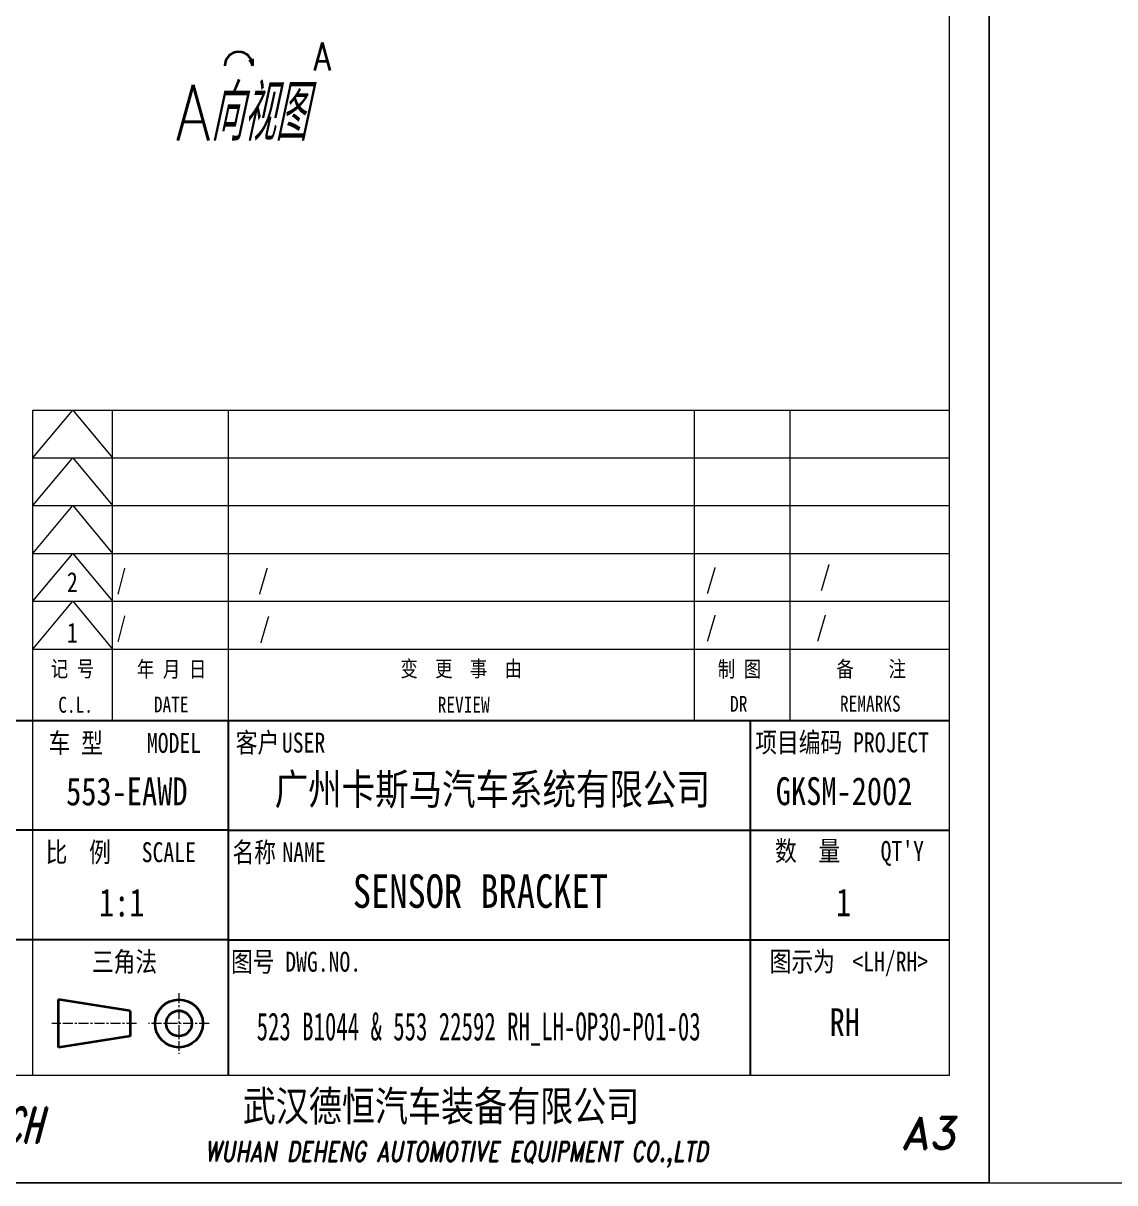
# Model space of a CAD drawing. Header units: millimetres. Extents: x -49992 to 104182, y -50696 to 36476.
# Drawn here: x -49003 to -48866.1, y 35659 to 35804.5 of the extents above; entities that cross this region are included whole.
import ezdxf
from ezdxf.enums import TextEntityAlignment as Align

# ---------------------------------------------------------------- set-up
doc = ezdxf.new("R2010")
doc.units = ezdxf.units.MM
doc.header["$LTSCALE"] = 0.5
doc.linetypes.add('AM_ISO08W050x2', pattern=[9, 6, -0.75, 1.5, -0.75])
doc.linetypes.add('CENTER', pattern=[2, 1.25, -0.25, 0.25, -0.25])
for name, color, linetype, lineweight in [('中心线', 2, 'AM_ISO08W050x2', 18), ('图框', 7, 'Continuous', 18), ('标注线', 3, 'Continuous', 18), ('粗实线', 7, 'Continuous', 35)]:
    doc.layers.add(name, color=color, linetype=linetype, lineweight=lineweight)
for name, color, linetype in [('图\\M+19E79\\M+195B6\\M+18E9A', 7, 'Continuous'), ('图号', 7, 'Continuous'), ('图名', 7, 'Continuous'), ('数量', 7, 'Continuous'), ('车型', 7, 'Continuous')]:
    doc.layers.add(name, color=color, linetype=linetype)
doc.layers.add('打印', color=7, linetype='Continuous', lineweight=15, plot=False)
doc.layers.add('打印-禁用', color=7, linetype='Continuous', lineweight=15, plot=False)
doc.styles.add('DIM', font='romans.shx', dxfattribs={"width": 0.8, "bigfont": 'bigfont.shx'})
doc.styles.add('国标', font='simfang.ttf', dxfattribs={"width": 0.8})
doc.styles.add('标题\\M+18E9A', font='romand.shx', dxfattribs={"oblique": 10, "bigfont": 'bigfont.shx'})

# ---------------------------------------------------------------- blocks, each defined once
blk = doc.blocks.new('GZDEH零件A3图框V01版')
at = {"layer": '中心线', "color": 1, "linetype": 'CENTER', "lineweight": 5, "ltscale": 2}
for p, q in [((3175.82, -1822.66), (3175.82, -1830.26)), ((3170.49, -1826.46), (3159.89, -1826.46)), ((3179.62, -1826.46), (3172.02, -1826.46))]:
    blk.add_line(p, q, dxfattribs=at)
at = {"layer": '图\\M+19E79\\M+195B6\\M+18E9A', "color": 7}
blk.add_line((3272.49, -1788.46), (3092.49, -1788.46), dxfattribs=at)
at = {"layer": '图\\M+19E79\\M+195B6\\M+18E9A', "color": 9}
for p, q in [((3272.49, -1788.46), (3092.49, -1788.46)), ((3181.99, -1788.46), (3181.99, -1832.96)), ((3247.49, -1788.46), (3247.49, -1832.96)), ((3181.99, -1802.21), (3092.49, -1802.21)), ((3181.99, -1802.21), (3272.49, -1802.21)), ((3181.99, -1815.96), (3092.49, -1815.96)), ((3181.99, -1815.96), (3272.49, -1815.96))]:
    blk.add_line(p, q, dxfattribs=at)
at = {"layer": '图框', "linetype": 'Continuous'}
for p, q in [((3272.49, -1832.96), (3272.49, -1554.46)), ((3157.49, -1749.46), (3272.49, -1749.46)), ((3157.49, -1832.96), (3157.49, -1749.46)), ((2882.49, -1832.96), (3272.49, -1832.96))]:
    blk.add_line(p, q, dxfattribs=at)
at = {"layer": '图框', "color": 9}
for p, q in [((3157.49, -1755.46), (3162.49, -1749.46)), ((3162.49, -1749.46), (3167.49, -1755.46)), ((3167.49, -1788.46), (3167.49, -1749.46)), ((3240.49, -1788.46), (3240.49, -1749.46)), ((3252.49, -1749.46), (3252.49, -1788.46)), ((3157.49, -1755.46), (3272.49, -1755.46)), ((3157.49, -1761.46), (3162.49, -1755.46)), ((3162.49, -1755.46), (3167.49, -1761.46)), ((3157.49, -1761.46), (3272.49, -1761.46)), ((3157.49, -1767.46), (3162.49, -1761.46)), ((3162.49, -1761.46), (3167.49, -1767.46)), ((3157.49, -1767.46), (3272.49, -1767.46)), ((3157.49, -1773.46), (3162.49, -1767.46)), ((3162.49, -1767.46), (3167.49, -1773.46)), ((3157.49, -1773.46), (3272.49, -1773.46)), ((3157.49, -1779.46), (3162.49, -1773.46)), ((3162.49, -1773.46), (3167.49, -1779.46)), ((3157.49, -1779.46), (3272.49, -1779.46))]:
    blk.add_line(p, q, dxfattribs=at)
at = {"layer": '图框', "color": 9, "linetype": 'Continuous'}
blk.add_line((3181.99, -1749.46), (3181.99, -1832.96), dxfattribs=at)
at = {"layer": '图框', "color": 2, "linetype": 'ByBlock', "lineweight": 35}
for p, q in [((3169.69, -1824.86), (3160.69, -1823.46)), ((3160.69, -1829.46), (3160.69, -1823.46)), ((3169.69, -1824.86), (3169.69, -1828.06)), ((3169.69, -1828.06), (3160.69, -1829.46))]:
    blk.add_line(p, q, dxfattribs=at)
for radius in [3, 1.6]:
    blk.add_circle((3175.82, -1826.46), radius, dxfattribs=at)
at = {"layer": '打印-禁用', "linetype": 'Continuous'}
for p, q in [((3277.49, -1846.46), (3277.49, -1549.46)), ((2857.49, -1846.46), (3277.49, -1846.46))]:
    blk.add_line(p, q, dxfattribs=at)
at = {"layer": '图\\M+19E79\\M+195B6\\M+18E9A', "color": 9, "style": '国标', "width": 0.8}
for s, p in [('车 型', (3162.87, -1791.2)), ('MODEL', (3175.2, -1791.24))]:
    blk.add_text(s, height=2.5, dxfattribs=at).set_placement(p, align=Align.MIDDLE)
for s, p in [('客户', (3185.68, -1792.46)), ('USER', (3191.46, -1792.46))]:
    blk.add_text(s, height=2.5, dxfattribs=at).set_placement(p, align=Align.CENTER)
for s, p in [('项目编码 PROJECT', (3248.13, -1792.43)), ('比  例\u3000', (3159.1, -1806.21)), ('名称\u3000', (3182.54, -1806.21)), ('数  量', (3250.61, -1806.05)), ("QT'Y ", (3263.86, -1806.05)), ('SCALE', (3171.15, -1806.21)), ('NAME', (3188.8, -1806.21)), ('三角法', (3164.9, -1819.96)), ('图号', (3182.36, -1819.96)), ('DWG.NO.', (3189.16, -1819.96)), ('图示为', (3249.94, -1819.93)), ('<LH/RH>', (3260.31, -1819.93))]:
    blk.add_text(s, height=2.5, dxfattribs=at).set_placement(p)
at = {"layer": '图\\M+19E79\\M+195B6\\M+18E9A', "color": 7, "lineweight": -3, "style": '国标', "width": 0.8}
blk.add_text('武汉德恒汽车装备有限公司', height=3.8, dxfattribs=at).set_placement((3183.83, -1838.73))
at = {"layer": '图\\M+19E79\\M+195B6\\M+18E9A', "color": 7, "style": '标题\\M+18E9A'}
for s, height, oblique, width, p in [('DEH-TECH', 4.4, 15, 0.6, (3149.16, -1839.21)), ('WUHAN DEHENG AUTOMOTIVE EQUIPMENT CO.,LTD ', 2.5, 10, 0.75, (3211.26, -1842.9))]:
    blk.add_text(s, height=height, dxfattribs=dict(at, oblique=oblique, width=width)).set_placement(p, align=Align.MIDDLE)
at = {"layer": '图\\M+19E79\\M+195B6\\M+18E9A', "color": 7, "style": '标题\\M+18E9A', "oblique": 10}
blk.add_text('A3', height=4, dxfattribs=at).set_placement((3269.91, -1840.2), align=Align.MIDDLE)
at = {"layer": '图框', "color": 9, "style": '国标', "width": 0.8}
for s, p in [('记 号', (3162.47, -1782.94)), ('年 月 日', (3174.9, -1782.98)), ('变  更  事  由', (3211.24, -1782.93)), ('C.L.', (3162.86, -1787.45)), ('DATE', (3174.85, -1787.42)), ('REVIEW', (3211.55, -1787.45))]:
    blk.add_text(s, height=2, dxfattribs=at).set_placement(p, align=Align.CENTER)
for s, p in [('制 图', (3246.15, -1781.95)), ('备    注', (3262.68, -1781.92)), ('DR', (3246.06, -1786.34)), ('REMARKS', (3262.57, -1786.32))]:
    blk.add_text(s, height=2, dxfattribs=at).set_placement(p, align=Align.MIDDLE)
blk = doc.blocks.new('DEH A3')
at = {"layer": '图框'}
blk.add_blockref('GZDEH零件A3图框V01版', (-2857.49, 1846.46), dxfattribs=at)
blk = doc.blocks.new('右旋')
at = {"layer": '粗实线'}
for centre, radius, start, end in [((0, 0), 1.75, 360, 180), ((0.08, -0.4), 1.71, 13.4525, 41.2225), ((-0.36, 0.41), 2.15, 348.9886, 12.6545)]:
    blk.add_arc(centre, radius, start, end, dxfattribs=at)
blk = doc.blocks.new('GZDEH零件A4图框V01版')
at = {"layer": '打印-禁用', "linetype": 'Continuous'}
for p, q in [((0, 297), (0, 0)), ((0, 0), (210, 0))]:
    blk.add_line(p, q, dxfattribs=at)
blk = doc.blocks.new('DEH A4')
at = {"layer": '图框'}
blk.add_blockref('GZDEH零件A4图框V01版', (0, 0), dxfattribs=at)

msp = doc.modelspace()

# ---------------------------------------------------------------- linework, layer by layer
at = {"layer": '打印'}
msp.add_lwpolyline([(-49301.83, 35955.955), (-48881.83, 35955.955), (-48881.83, 35658.955), (-49301.83, 35658.955)], close=True, dxfattribs=at)

# ---------------------------------------------------------------- block references
at = {"layer": '图框'}
for name, p in [('DEH A3', (-49301.83, 35658.955)), ('DEH A4', (-48881.83, 35658.955))]:
    msp.add_blockref(name, p, dxfattribs=at)
at = {"layer": '标注线'}
msp.add_blockref('右旋', (-48976.003, 35799.166), dxfattribs=at)

# ---------------------------------------------------------------- texts
at = {"layer": '图\\M+19E79\\M+195B6\\M+18E9A', "color": 3, "style": '国标'}
for s, height, width, p in [('/', 2.5, 0.705904, (-48991.32, 35733.427)), ('/', 2.5, 0.8, (-48973.585, 35733.427)), ('/', 2.5, 0.8, (-48917.38, 35733.526)), ('/', 2.5, 0.8, (-48903.085, 35733.897)), ('2', 2.5, 0.8, (-48997.552, 35733.111)), ('1', 2.5, 0.8, (-48997.563, 35726.751)), ('/', 2.5, 0.705904, (-48991.32, 35727.427)), ('/', 2.5, 0.8, (-48973.413, 35727.342)), ('/', 2.5, 0.8, (-48917.38, 35727.526)), ('/', 2.5, 0.8, (-48903.548, 35727.537)), ('广州卡斯马汽车系统有限公司', 3.85, 0.8, (-48971.485, 35706.436)), ('GKSM-2002', 3.5, 0.8, (-48908.613, 35706.365)), ('1:1', 3.5, 0.8, (-48993.529, 35692.388))]:
    msp.add_text(s, height=height, dxfattribs=dict(at, width=width)).set_placement(p)
at = {"layer": '图\\M+19E79\\M+195B6\\M+18E9A', "color": 3, "style": '国标', "width": 0.8}
msp.add_text('RH', height=3.5, dxfattribs=at).set_placement((-48899.958, 35677.371), align=Align.CENTER)
at = {"layer": '图号', "color": 3, "style": '国标', "width": 0.6}
msp.add_text('523 B1044 & 553 22592 RH_LH-OP30-P01-03', height=3.5, dxfattribs=at).set_placement((-48973.75, 35676.828))
at = {"layer": '图名', "color": 3, "style": '国标', "width": 0.8}
msp.add_text('SENSOR BRACKET', height=4.2, dxfattribs=at).set_placement((-48945.678, 35693.469), align=Align.CENTER)
at = {"layer": '数量', "color": 3, "style": '国标', "width": 0.8}
msp.add_text('1', height=3.5, dxfattribs=at).set_placement((-48900.112, 35692.403), align=Align.CENTER)
at = {"layer": '标注线', "color": 2, "insert": (-48966.594, 35802.095), "char_height": 3.5, "width": 9.52132, "attachment_point": 1, "style": 'DIM'}
msp.add_mtext('{\\Fromans,bigfont|c134;A}', dxfattribs=at)
at = {"layer": '标注线', "insert": (-48983.865, 35796.78), "char_height": 7, "width": 29.96057, "attachment_point": 1, "style": 'DIM'}
msp.add_mtext('{\\Fromans,bigfont|c134;A\\Fgbeitc,gbcbig|c134;向视图}', dxfattribs=at)
at = {"layer": '车型', "color": 3, "style": '国标', "width": 0.8}
msp.add_text('553-EAWD', height=3.5, dxfattribs=at).set_placement((-48990.035, 35706.336), align=Align.CENTER)

doc.saveas('drawing.dxf')
